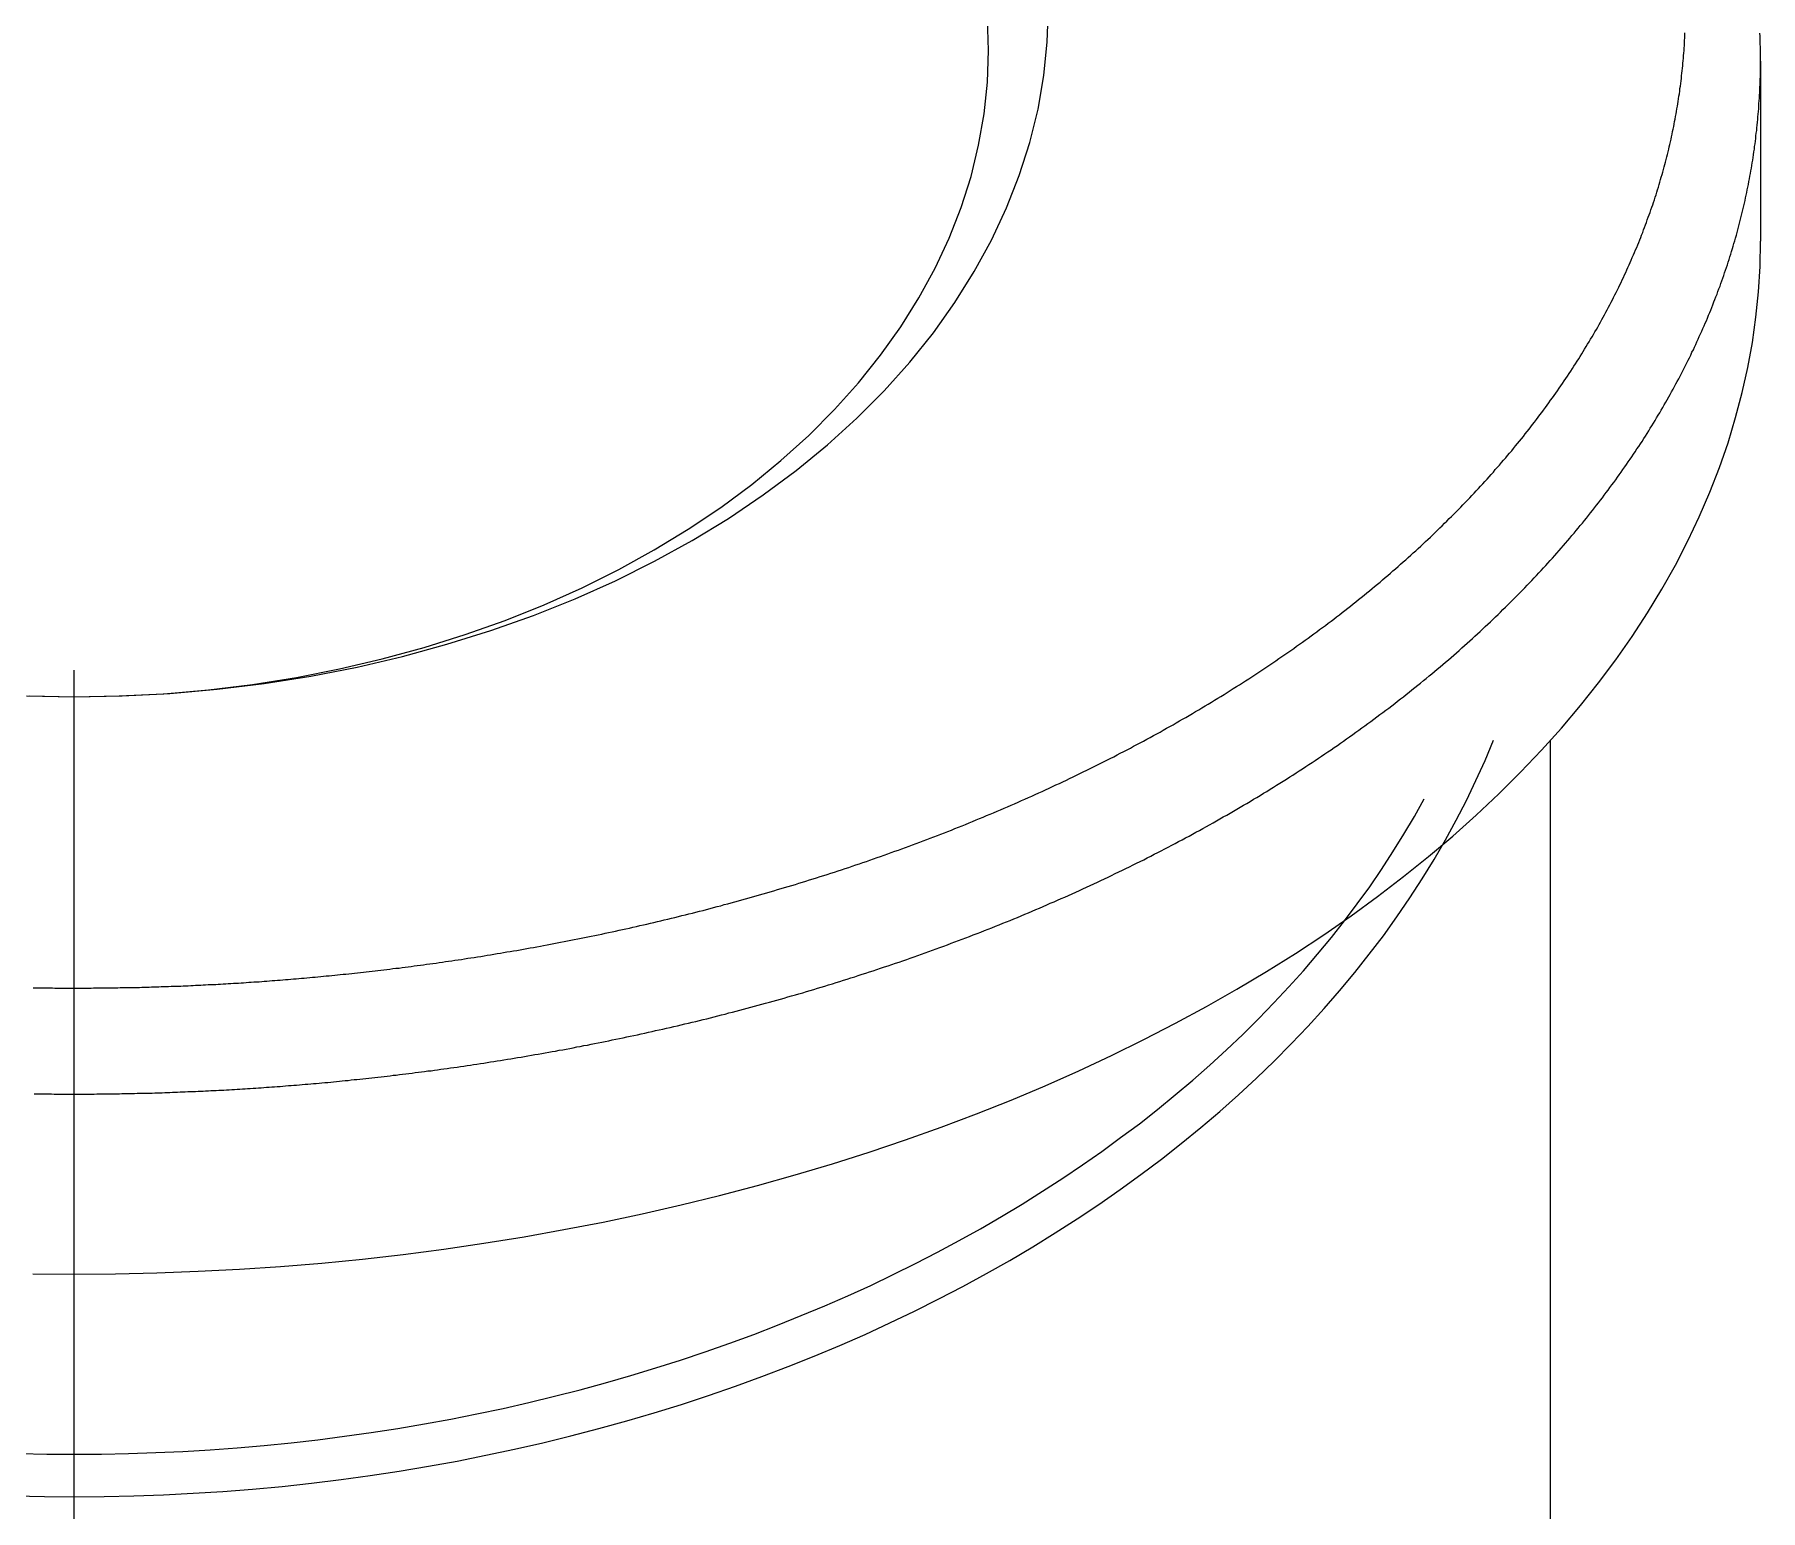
# Model space of a CAD drawing. Extents: x -9.8 to 79.6, y -19.1 to 55.4.
# Drawn here: x 66.13 to 77.65, y 36.84 to 46.69 of the extents above; entities that cross this region are included whole.
import ezdxf

# ---------------------------------------------------------------- set-up
doc = ezdxf.new("R2010")
doc.units = 0
doc.linetypes.add('CENTER', pattern=[50.8, 31.75, -6.35, 6.35, -6.35])
doc.layers.get('0').update_dxf_attribs({"linetype": 'CONTINUOUS'})
doc.layers.add('CENTER', color=1, linetype='CENTER')

msp = doc.modelspace()

# ---------------------------------------------------------------- linework, layer by layer
at = {"color": 7, "linetype": 'CONTINUOUS'}
for p, q in [((77.649, 46.515), (77.649, 45.313)), ((76.249, 31.641), (76.249, 41.982))]:
    msp.add_line(p, q, dxfattribs=at)
for points in [[(66.08, 42.278, 0), (66.399, 42.273, 0), (66.718, 42.278, 0), (67.036, 42.295, 0), (67.353, 42.322, 0), (67.667, 42.361, 0), (67.978, 42.41, 0), (68.286, 42.471, 0), (68.589, 42.541, 0), (68.886, 42.623, 0), (69.178, 42.714, 0), (69.463, 42.815, 0), (69.741, 42.927, 0), (70.01, 43.047, 0), (70.271, 43.177, 0), (70.522, 43.316, 0), (70.764, 43.463, 0), (70.995, 43.619, 0), (71.215, 43.782, 0), (71.424, 43.953, 0), (71.62, 44.131, 0), (71.803, 44.315, 0), (71.974, 44.506, 0), (72.131, 44.702, 0), (72.275, 44.904, 0), (72.404, 45.11, 0), (72.519, 45.32, 0), (72.619, 45.535, 0), (72.704, 45.752, 0), (72.774, 45.972, 0), (72.829, 46.194, 0), (72.868, 46.418, 0), (72.891, 46.643, 0), (72.899, 46.869, 0)], [(66.1, 42.278, 0), (66.399, 42.273, 0), (66.698, 42.278, 0), (66.997, 42.293, 0), (67.294, 42.319, 0), (67.589, 42.355, 0), (67.881, 42.402, 0), (68.17, 42.458, 0), (68.454, 42.525, 0), (68.733, 42.601, 0), (69.007, 42.687, 0), (69.275, 42.782, 0), (69.535, 42.886, 0), (69.788, 43, 0), (70.033, 43.121, 0), (70.269, 43.252, 0), (70.496, 43.39, 0), (70.712, 43.536, 0), (70.919, 43.689, 0), (71.114, 43.85, 0), (71.299, 44.017, 0), (71.471, 44.19, 0), (71.631, 44.368, 0), (71.779, 44.553, 0), (71.913, 44.742, 0), (72.035, 44.935, 0), (72.142, 45.133, 0), (72.236, 45.334, 0), (72.316, 45.538, 0), (72.382, 45.745, 0), (72.433, 45.953, 0), (72.47, 46.163, 0), (72.492, 46.374, 0), (72.499, 46.586, 0), (72.492, 46.798, 0)], [(66.123, 38.421, 0), (66.399, 38.419, 0), (66.675, 38.421, 0), (66.951, 38.427, 0), (67.227, 38.438, 0), (67.502, 38.452, 0), (67.776, 38.471, 0), (68.05, 38.493, 0), (68.322, 38.52, 0), (68.594, 38.551, 0), (68.864, 38.586, 0), (69.132, 38.626, 0), (69.4, 38.669, 0), (69.665, 38.716, 0), (69.928, 38.767, 0), (70.189, 38.822, 0), (70.448, 38.881, 0), (70.704, 38.944, 0), (70.958, 39.01, 0), (71.209, 39.081, 0), (71.457, 39.155, 0), (71.702, 39.233, 0), (71.944, 39.315, 0), (72.183, 39.4, 0), (72.418, 39.489, 0), (72.649, 39.581, 0), (72.877, 39.676, 0), (73.101, 39.776, 0), (73.32, 39.878, 0), (73.536, 39.984, 0), (73.747, 40.093, 0), (73.954, 40.205, 0), (74.156, 40.32, 0), (74.354, 40.438, 0), (74.547, 40.559, 0), (74.735, 40.683, 0), (74.918, 40.81, 0), (75.095, 40.94, 0), (75.268, 41.072, 0), (75.435, 41.206, 0), (75.597, 41.343, 0), (75.753, 41.483, 0), (75.904, 41.625, 0), (76.048, 41.769, 0), (76.187, 41.915, 0), (76.321, 42.063, 0), (76.448, 42.214, 0), (76.569, 42.365, 0), (76.684, 42.519, 0), (76.793, 42.675, 0), (76.895, 42.832, 0), (76.991, 42.991, 0), (77.081, 43.151, 0), (77.165, 43.312, 0), (77.241, 43.474, 0), (77.312, 43.638, 0), (77.376, 43.803, 0), (77.433, 43.968, 0), (77.483, 44.135, 0), (77.527, 44.302, 0), (77.564, 44.469, 0), (77.595, 44.637, 0), (77.618, 44.806, 0), (77.635, 44.975, 0), (77.646, 45.144, 0), (77.649, 45.313, 0)], [(66.001, 36.94, 0), (66.2, 36.935, 0), (66.399, 36.934, 0), (66.598, 36.935, 0), (66.796, 36.94, 0), (66.995, 36.947, 0), (67.193, 36.957, 0), (67.391, 36.969, 0), (67.589, 36.985, 0), (67.786, 37.003, 0), (67.983, 37.025, 0), (68.179, 37.049, 0), (68.374, 37.075, 0), (68.568, 37.105, 0), (68.762, 37.137, 0), (68.954, 37.172, 0), (69.146, 37.21, 0), (69.336, 37.251, 0), (69.525, 37.294, 0), (69.713, 37.34, 0), (69.9, 37.389, 0), (70.085, 37.44, 0), (70.269, 37.494, 0), (70.451, 37.55, 0), (70.631, 37.61, 0), (70.81, 37.671, 0), (70.987, 37.736, 0), (71.162, 37.802, 0), (71.335, 37.871, 0), (71.506, 37.943, 0), (71.675, 38.017, 0), (71.841, 38.094, 0), (72.006, 38.173, 0), (72.168, 38.254, 0), (72.328, 38.337, 0), (72.486, 38.423, 0), (72.641, 38.511, 0), (72.794, 38.601, 0), (72.944, 38.694, 0), (73.091, 38.788, 0), (73.235, 38.885, 0), (73.377, 38.983, 0), (73.516, 39.084, 0), (73.652, 39.187, 0), (73.785, 39.291, 0), (73.915, 39.397, 0), (74.042, 39.505, 0), (74.166, 39.615, 0), (74.287, 39.727, 0), (74.404, 39.841, 0), (74.518, 39.956, 0), (74.629, 40.072, 0), (74.737, 40.191, 0), (74.841, 40.31, 0), (74.942, 40.432, 0), (75.039, 40.554, 0), (75.133, 40.678, 0), (75.223, 40.804, 0), (75.309, 40.93, 0), (75.392, 41.058, 0), (75.472, 41.187, 0), (75.547, 41.317, 0), (75.619, 41.448, 0), (75.687, 41.58, 0), (75.751, 41.713, 0), (75.812, 41.847, 0), (75.868, 41.982, 0)], [(66.036, 37.222, 0), (66.217, 37.218, 0), (66.399, 37.217, 0), (66.581, 37.218, 0), (66.762, 37.222, 0), (66.943, 37.228, 0), (67.124, 37.236, 0), (67.305, 37.247, 0), (67.486, 37.26, 0), (67.666, 37.276, 0), (67.846, 37.294, 0), (68.025, 37.314, 0), (68.203, 37.337, 0), (68.381, 37.362, 0), (68.559, 37.39, 0), (68.735, 37.42, 0), (68.911, 37.452, 0), (69.086, 37.487, 0), (69.26, 37.523, 0), (69.432, 37.563, 0), (69.604, 37.604, 0), (69.775, 37.648, 0), (69.944, 37.694, 0), (70.112, 37.742, 0), (70.279, 37.793, 0), (70.445, 37.846, 0), (70.609, 37.9, 0), (70.772, 37.958, 0), (70.933, 38.017, 0), (71.092, 38.078, 0), (71.25, 38.142, 0), (71.406, 38.207, 0), (71.56, 38.275, 0), (71.713, 38.344, 0), (71.863, 38.416, 0), (72.012, 38.49, 0), (72.158, 38.565, 0), (72.303, 38.643, 0), (72.445, 38.722, 0), (72.586, 38.804, 0), (72.724, 38.887, 0), (72.86, 38.972, 0), (72.994, 39.059, 0), (73.125, 39.148, 0), (73.254, 39.238, 0), (73.38, 39.33, 0), (73.505, 39.423, 0), (73.626, 39.519, 0), (73.745, 39.616, 0), (73.862, 39.714, 0), (73.975, 39.814, 0), (74.086, 39.916, 0), (74.195, 40.019, 0), (74.3, 40.123, 0), (74.403, 40.229, 0), (74.503, 40.336, 0), (74.6, 40.444, 0), (74.694, 40.554, 0), (74.786, 40.665, 0), (74.874, 40.777, 0), (74.959, 40.891, 0), (75.042, 41.005, 0), (75.121, 41.12, 0), (75.197, 41.237, 0), (75.27, 41.355, 0), (75.34, 41.473, 0), (75.406, 41.592, 0)]]:
    msp.add_polyline3d(points, dxfattribs=at)
at = {"color": 7}
for points in [[(66.399, 40.328, 0), (66.415, 40.328, 0), (66.431, 40.328, 0), (66.447, 40.328, 0), (66.463, 40.328, 0), (66.48, 40.328, 0), (66.496, 40.328, 0), (66.512, 40.328, 0), (66.528, 40.329, 0), (66.544, 40.329, 0), (66.56, 40.329, 0), (66.576, 40.329, 0), (66.592, 40.329, 0), (66.608, 40.329, 0), (66.624, 40.33, 0), (66.641, 40.33, 0), (66.657, 40.33, 0), (66.673, 40.33, 0), (66.689, 40.33, 0), (66.705, 40.331, 0), (66.721, 40.331, 0), (66.737, 40.331, 0), (66.753, 40.332, 0), (66.769, 40.332, 0), (66.786, 40.332, 0), (66.802, 40.333, 0), (66.818, 40.333, 0), (66.834, 40.333, 0), (66.85, 40.334, 0), (66.866, 40.334, 0), (66.883, 40.335, 0), (66.899, 40.335, 0), (66.915, 40.336, 0), (66.931, 40.336, 0), (66.947, 40.337, 0), (66.964, 40.337, 0), (66.98, 40.338, 0), (66.996, 40.338, 0), (67.013, 40.339, 0), (67.029, 40.339, 0), (67.045, 40.34, 0), (67.061, 40.34, 0), (67.078, 40.341, 0), (67.094, 40.342, 0), (67.111, 40.342, 0), (67.127, 40.343, 0), (67.144, 40.344, 0), (67.16, 40.344, 0), (67.176, 40.345, 0), (67.193, 40.346, 0), (67.209, 40.347, 0), (67.226, 40.347, 0), (67.243, 40.348, 0), (67.259, 40.349, 0), (67.276, 40.35, 0), (67.293, 40.351, 0), (67.309, 40.352, 0), (67.326, 40.352, 0), (67.343, 40.353, 0), (67.359, 40.354, 0), (67.376, 40.355, 0), (67.393, 40.356, 0), (67.41, 40.357, 0), (67.427, 40.358, 0), (67.444, 40.359, 0), (67.461, 40.36, 0), (67.478, 40.361, 0), (67.495, 40.362, 0), (67.512, 40.363, 0), (67.529, 40.364, 0), (67.546, 40.365, 0), (67.563, 40.367, 0), (67.58, 40.368, 0), (67.598, 40.369, 0), (67.615, 40.37, 0), (67.632, 40.371, 0), (67.65, 40.373, 0), (67.667, 40.374, 0), (67.684, 40.375, 0), (67.702, 40.376, 0), (67.719, 40.378, 0), (67.737, 40.379, 0), (67.755, 40.38, 0), (67.772, 40.382, 0), (67.79, 40.383, 0), (67.808, 40.385, 0), (67.826, 40.386, 0), (67.844, 40.387, 0), (67.862, 40.389, 0), (67.879, 40.39, 0), (67.897, 40.392, 0), (67.916, 40.394, 0), (67.934, 40.395, 0), (67.952, 40.397, 0), (67.97, 40.398, 0), (67.988, 40.4, 0), (68.007, 40.402, 0), (68.025, 40.403, 0), (68.044, 40.405, 0), (68.062, 40.407, 0), (68.081, 40.409, 0), (68.099, 40.41, 0), (68.118, 40.412, 0), (68.137, 40.414, 0), (68.156, 40.416, 0), (68.174, 40.418, 0), (68.193, 40.42, 0), (68.212, 40.422, 0), (68.231, 40.424, 0), (68.251, 40.426, 0), (68.27, 40.428, 0), (68.289, 40.43, 0), (68.308, 40.432, 0), (68.328, 40.434, 0), (68.347, 40.437, 0), (68.367, 40.439, 0), (68.386, 40.441, 0), (68.406, 40.443, 0), (68.425, 40.446, 0), (68.445, 40.448, 0), (68.465, 40.45, 0), (68.485, 40.453, 0), (68.505, 40.455, 0), (68.525, 40.458, 0), (68.545, 40.46, 0), (68.566, 40.462, 0), (68.586, 40.465, 0), (68.606, 40.468, 0), (68.626, 40.47, 0), (68.647, 40.473, 0), (68.667, 40.476, 0), (68.688, 40.478, 0), (68.709, 40.481, 0), (68.729, 40.484, 0), (68.75, 40.487, 0), (68.771, 40.49, 0), (68.792, 40.492, 0), (68.813, 40.495, 0), (68.834, 40.498, 0), (68.855, 40.501, 0), (68.876, 40.505, 0), (68.897, 40.508, 0), (68.918, 40.511, 0), (68.939, 40.514, 0), (68.961, 40.517, 0), (68.982, 40.52, 0), (69.003, 40.523, 0), (69.025, 40.527, 0), (69.046, 40.53, 0), (69.068, 40.533, 0), (69.09, 40.537, 0), (69.111, 40.54, 0), (69.133, 40.544, 0), (69.155, 40.547, 0), (69.176, 40.551, 0), (69.198, 40.554, 0), (69.22, 40.558, 0), (69.242, 40.562, 0), (69.264, 40.565, 0), (69.286, 40.569, 0), (69.308, 40.573, 0), (69.33, 40.577, 0), (69.352, 40.58, 0), (69.375, 40.584, 0), (69.397, 40.588, 0), (69.419, 40.592, 0), (69.442, 40.596, 0), (69.464, 40.6, 0), (69.486, 40.604, 0), (69.509, 40.608, 0), (69.531, 40.612, 0), (69.554, 40.617, 0), (69.576, 40.621, 0), (69.599, 40.625, 0), (69.621, 40.63, 0), (69.644, 40.634, 0), (69.667, 40.638, 0), (69.689, 40.643, 0), (69.712, 40.647, 0), (69.735, 40.652, 0), (69.758, 40.656, 0), (69.781, 40.661, 0), (69.803, 40.665, 0), (69.826, 40.67, 0), (69.849, 40.675, 0), (69.872, 40.679, 0), (69.895, 40.684, 0), (69.918, 40.689, 0), (69.941, 40.694, 0), (69.964, 40.699, 0), (69.987, 40.704, 0), (70.01, 40.709, 0), (70.034, 40.714, 0), (70.057, 40.719, 0), (70.08, 40.724, 0), (70.103, 40.729, 0), (70.126, 40.734, 0), (70.15, 40.74, 0), (70.173, 40.745, 0), (70.196, 40.75, 0), (70.219, 40.755, 0), (70.243, 40.761, 0), (70.266, 40.766, 0), (70.29, 40.772, 0), (70.313, 40.777, 0), (70.336, 40.783, 0), (70.36, 40.789, 0), (70.383, 40.794, 0), (70.406, 40.8, 0), (70.43, 40.806, 0), (70.453, 40.812, 0), (70.477, 40.817, 0), (70.5, 40.823, 0), (70.524, 40.829, 0), (70.547, 40.835, 0), (70.571, 40.841, 0), (70.594, 40.847, 0), (70.618, 40.853, 0), (70.642, 40.859, 0), (70.665, 40.866, 0), (70.689, 40.872, 0), (70.712, 40.878, 0), (70.736, 40.885, 0), (70.76, 40.891, 0), (70.783, 40.897, 0), (70.807, 40.904, 0), (70.83, 40.91, 0), (70.854, 40.917, 0), (70.878, 40.923, 0), (70.901, 40.93, 0), (70.925, 40.937, 0), (70.949, 40.943, 0), (70.972, 40.95, 0), (70.996, 40.957, 0), (71.02, 40.964, 0), (71.043, 40.971, 0), (71.067, 40.978, 0), (71.091, 40.985, 0), (71.115, 40.992, 0), (71.138, 40.999, 0), (71.162, 41.006, 0), (71.186, 41.013, 0), (71.21, 41.02, 0), (71.233, 41.028, 0), (71.257, 41.035, 0), (71.281, 41.042, 0), (71.305, 41.05, 0), (71.328, 41.057, 0), (71.352, 41.064, 0), (71.376, 41.072, 0), (71.4, 41.08, 0), (71.423, 41.087, 0), (71.447, 41.095, 0), (71.471, 41.102, 0), (71.495, 41.11, 0), (71.518, 41.118, 0), (71.542, 41.126, 0), (71.566, 41.134, 0), (71.589, 41.142, 0), (71.613, 41.15, 0), (71.637, 41.158, 0), (71.661, 41.166, 0), (71.684, 41.174, 0), (71.708, 41.182, 0), (71.732, 41.19, 0), (71.755, 41.199, 0), (71.779, 41.207, 0), (71.803, 41.215, 0), (71.827, 41.224, 0), (71.85, 41.232, 0), (71.874, 41.241, 0), (71.898, 41.249, 0), (71.921, 41.258, 0), (71.945, 41.267, 0), (71.969, 41.275, 0), (71.992, 41.284, 0), (72.016, 41.293, 0), (72.04, 41.302, 0), (72.063, 41.31, 0), (72.087, 41.319, 0), (72.11, 41.328, 0), (72.134, 41.337, 0), (72.158, 41.347, 0), (72.181, 41.356, 0), (72.205, 41.365, 0), (72.228, 41.374, 0), (72.252, 41.383, 0), (72.275, 41.393, 0), (72.299, 41.402, 0), (72.322, 41.411, 0), (72.346, 41.421, 0), (72.369, 41.431, 0), (72.393, 41.44, 0), (72.416, 41.45, 0), (72.439, 41.459, 0), (72.463, 41.469, 0), (72.486, 41.479, 0), (72.51, 41.489, 0), (72.533, 41.498, 0), (72.556, 41.508, 0), (72.579, 41.518, 0), (72.603, 41.528, 0), (72.626, 41.538, 0), (72.649, 41.548, 0), (72.672, 41.558, 0), (72.696, 41.569, 0), (72.719, 41.579, 0), (72.742, 41.589, 0), (72.765, 41.599, 0), (72.788, 41.61, 0), (72.811, 41.62, 0), (72.834, 41.631, 0), (72.857, 41.641, 0), (72.88, 41.652, 0), (72.903, 41.662, 0), (72.926, 41.673, 0), (72.949, 41.684, 0), (72.972, 41.694, 0), (72.995, 41.705, 0), (73.018, 41.716, 0), (73.04, 41.727, 0), (73.063, 41.738, 0), (73.086, 41.749, 0), (73.109, 41.76, 0), (73.131, 41.771, 0), (73.154, 41.782, 0), (73.177, 41.793, 0), (73.199, 41.804, 0), (73.222, 41.815, 0), (73.244, 41.827, 0), (73.266, 41.838, 0), (73.289, 41.849, 0), (73.311, 41.861, 0), (73.334, 41.872, 0), (73.356, 41.884, 0), (73.378, 41.895, 0), (73.401, 41.907, 0), (73.423, 41.919, 0), (73.445, 41.93, 0), (73.467, 41.942, 0), (73.489, 41.954, 0), (73.511, 41.965, 0), (73.533, 41.977, 0), (73.555, 41.989, 0), (73.577, 42.001, 0), (73.599, 42.013, 0), (73.621, 42.025, 0), (73.643, 42.037, 0), (73.665, 42.049, 0), (73.686, 42.062, 0), (73.708, 42.074, 0), (73.73, 42.086, 0), (73.751, 42.098, 0), (73.773, 42.111, 0), (73.794, 42.123, 0), (73.816, 42.135, 0), (73.837, 42.148, 0), (73.859, 42.16, 0), (73.88, 42.173, 0), (73.901, 42.185, 0), (73.922, 42.198, 0), (73.944, 42.211, 0), (73.965, 42.224, 0), (73.986, 42.236, 0), (74.007, 42.249, 0), (74.028, 42.262, 0), (74.049, 42.275, 0), (74.07, 42.288, 0), (74.09, 42.301, 0), (74.111, 42.314, 0), (74.132, 42.327, 0), (74.153, 42.34, 0), (74.173, 42.353, 0), (74.194, 42.366, 0), (74.214, 42.379, 0), (74.235, 42.392, 0), (74.255, 42.406, 0), (74.275, 42.419, 0), (74.296, 42.432, 0), (74.316, 42.446, 0), (74.336, 42.459, 0), (74.356, 42.472, 0), (74.376, 42.486, 0), (74.396, 42.499, 0), (74.416, 42.513, 0), (74.436, 42.527, 0), (74.456, 42.54, 0), (74.476, 42.554, 0), (74.496, 42.568, 0), (74.515, 42.581, 0), (74.535, 42.595, 0), (74.554, 42.609, 0), (74.574, 42.623, 0), (74.593, 42.637, 0), (74.612, 42.651, 0), (74.632, 42.664, 0), (74.651, 42.678, 0), (74.67, 42.692, 0), (74.689, 42.706, 0), (74.708, 42.721, 0), (74.727, 42.735, 0), (74.746, 42.749, 0), (74.765, 42.763, 0), (74.784, 42.777, 0), (74.803, 42.791, 0), (74.821, 42.806, 0), (74.84, 42.82, 0), (74.858, 42.834, 0), (74.877, 42.849, 0), (74.895, 42.863, 0), (74.913, 42.877, 0), (74.932, 42.892, 0), (74.95, 42.906, 0), (74.968, 42.921, 0), (74.986, 42.935, 0), (75.004, 42.95, 0), (75.022, 42.965, 0), (75.04, 42.979, 0), (75.058, 42.994, 0), (75.075, 43.009, 0), (75.093, 43.023, 0), (75.111, 43.038, 0), (75.128, 43.053, 0), (75.145, 43.068, 0), (75.163, 43.082, 0), (75.18, 43.097, 0), (75.197, 43.112, 0), (75.214, 43.127, 0), (75.231, 43.142, 0), (75.248, 43.157, 0), (75.265, 43.172, 0), (75.282, 43.187, 0), (75.299, 43.202, 0), (75.316, 43.217, 0), (75.332, 43.232, 0), (75.349, 43.247, 0), (75.365, 43.262, 0), (75.382, 43.277, 0), (75.398, 43.292, 0), (75.414, 43.308, 0), (75.43, 43.323, 0), (75.447, 43.338, 0), (75.463, 43.353, 0), (75.478, 43.369, 0), (75.494, 43.384, 0), (75.51, 43.399, 0), (75.526, 43.414, 0), (75.542, 43.43, 0), (75.557, 43.445, 0), (75.573, 43.461, 0), (75.588, 43.476, 0), (75.603, 43.492, 0), (75.619, 43.507, 0), (75.634, 43.522, 0), (75.649, 43.538, 0), (75.664, 43.553, 0), (75.679, 43.569, 0), (75.694, 43.584, 0), (75.709, 43.6, 0), (75.724, 43.616, 0), (75.738, 43.631, 0), (75.753, 43.647, 0), (75.767, 43.662, 0), (75.782, 43.678, 0), (75.796, 43.694, 0), (75.81, 43.709, 0), (75.825, 43.725, 0), (75.839, 43.741, 0), (75.853, 43.756, 0), (75.867, 43.772, 0), (75.88, 43.788, 0), (75.894, 43.804, 0), (75.908, 43.819, 0), (75.922, 43.835, 0), (75.935, 43.851, 0), (75.949, 43.867, 0), (75.962, 43.883, 0), (75.975, 43.898, 0), (75.989, 43.914, 0), (76.002, 43.93, 0), (76.015, 43.946, 0), (76.028, 43.962, 0), (76.041, 43.978, 0), (76.054, 43.994, 0), (76.067, 44.01, 0), (76.079, 44.026, 0), (76.092, 44.042, 0), (76.105, 44.058, 0), (76.117, 44.074, 0), (76.129, 44.09, 0), (76.142, 44.106, 0), (76.154, 44.122, 0), (76.166, 44.138, 0), (76.178, 44.154, 0), (76.19, 44.17, 0), (76.202, 44.186, 0), (76.214, 44.202, 0), (76.226, 44.218, 0), (76.238, 44.235, 0), (76.249, 44.251, 0), (76.261, 44.267, 0), (76.272, 44.283, 0), (76.284, 44.299, 0), (76.295, 44.315, 0), (76.306, 44.332, 0), (76.317, 44.348, 0), (76.329, 44.364, 0), (76.34, 44.38, 0), (76.351, 44.397, 0), (76.362, 44.413, 0), (76.372, 44.429, 0), (76.383, 44.445, 0), (76.394, 44.462, 0), (76.404, 44.478, 0), (76.415, 44.494, 0), (76.425, 44.511, 0), (76.436, 44.527, 0), (76.446, 44.543, 0), (76.456, 44.56, 0), (76.466, 44.576, 0), (76.476, 44.592, 0), (76.486, 44.609, 0), (76.496, 44.625, 0), (76.506, 44.642, 0), (76.516, 44.658, 0), (76.525, 44.674, 0), (76.535, 44.691, 0), (76.544, 44.707, 0), (76.554, 44.724, 0), (76.563, 44.74, 0), (76.572, 44.757, 0), (76.582, 44.773, 0), (76.591, 44.789, 0), (76.6, 44.806, 0), (76.609, 44.822, 0), (76.618, 44.839, 0), (76.626, 44.855, 0), (76.635, 44.872, 0), (76.644, 44.889, 0), (76.653, 44.905, 0), (76.661, 44.922, 0), (76.669, 44.938, 0), (76.678, 44.955, 0), (76.686, 44.971, 0), (76.694, 44.988, 0), (76.703, 45.005, 0), (76.711, 45.021, 0), (76.719, 45.038, 0), (76.727, 45.054, 0), (76.734, 45.071, 0), (76.742, 45.088, 0), (76.75, 45.104, 0), (76.757, 45.121, 0), (76.765, 45.138, 0), (76.773, 45.154, 0), (76.78, 45.171, 0), (76.787, 45.187, 0), (76.794, 45.204, 0), (76.802, 45.221, 0), (76.809, 45.237, 0), (76.816, 45.254, 0), (76.823, 45.271, 0), (76.83, 45.288, 0), (76.837, 45.304, 0), (76.843, 45.321, 0), (76.85, 45.338, 0), (76.856, 45.354, 0), (76.863, 45.371, 0), (76.869, 45.388, 0), (76.876, 45.405, 0), (76.882, 45.421, 0), (76.888, 45.438, 0), (76.894, 45.455, 0), (76.9, 45.472, 0), (76.906, 45.488, 0), (76.912, 45.505, 0), (76.918, 45.522, 0), (76.924, 45.539, 0), (76.93, 45.555, 0), (76.935, 45.572, 0), (76.941, 45.589, 0), (76.946, 45.606, 0), (76.952, 45.623, 0), (76.957, 45.639, 0), (76.962, 45.656, 0), (76.968, 45.673, 0), (76.973, 45.69, 0), (76.978, 45.707, 0), (76.983, 45.724, 0), (76.987, 45.74, 0), (76.992, 45.757, 0), (76.997, 45.774, 0), (77.002, 45.791, 0), (77.006, 45.808, 0), (77.011, 45.825, 0), (77.015, 45.841, 0), (77.02, 45.858, 0), (77.024, 45.875, 0), (77.028, 45.892, 0), (77.032, 45.909, 0), (77.037, 45.926, 0), (77.04, 45.943, 0), (77.044, 45.959, 0), (77.048, 45.976, 0), (77.052, 45.993, 0), (77.056, 46.01, 0), (77.059, 46.027, 0), (77.063, 46.044, 0), (77.067, 46.061, 0), (77.07, 46.078, 0), (77.073, 46.094, 0), (77.076, 46.111, 0), (77.08, 46.128, 0), (77.083, 46.145, 0), (77.086, 46.162, 0), (77.089, 46.179, 0), (77.092, 46.196, 0), (77.095, 46.213, 0), (77.097, 46.23, 0), (77.1, 46.246, 0), (77.103, 46.263, 0), (77.105, 46.28, 0), (77.108, 46.297, 0), (77.11, 46.314, 0), (77.112, 46.331, 0), (77.115, 46.348, 0), (77.117, 46.365, 0), (77.119, 46.382, 0), (77.121, 46.399, 0), (77.123, 46.416, 0), (77.125, 46.433, 0), (77.127, 46.45, 0), (77.129, 46.467, 0), (77.13, 46.483, 0), (77.132, 46.5, 0), (77.133, 46.517, 0), (77.135, 46.534, 0), (77.136, 46.551, 0), (77.138, 46.568, 0), (77.139, 46.585, 0), (77.14, 46.602, 0), (77.141, 46.619, 0), (77.142, 46.636, 0), (77.143, 46.653, 0), (77.144, 46.67, 0), (77.145, 46.687, 0), (77.145, 46.704, 0)], [(66.399, 39.621, 0), (66.416, 39.621, 0), (66.433, 39.621, 0), (66.449, 39.621, 0), (66.466, 39.621, 0), (66.483, 39.621, 0), (66.5, 39.621, 0), (66.516, 39.621, 0), (66.533, 39.621, 0), (66.55, 39.622, 0), (66.567, 39.622, 0), (66.583, 39.622, 0), (66.6, 39.622, 0), (66.617, 39.622, 0), (66.634, 39.623, 0), (66.65, 39.623, 0), (66.667, 39.623, 0), (66.684, 39.623, 0), (66.701, 39.623, 0), (66.717, 39.624, 0), (66.734, 39.624, 0), (66.751, 39.624, 0), (66.768, 39.625, 0), (66.784, 39.625, 0), (66.801, 39.625, 0), (66.818, 39.626, 0), (66.835, 39.626, 0), (66.852, 39.627, 0), (66.868, 39.627, 0), (66.885, 39.627, 0), (66.902, 39.628, 0), (66.919, 39.628, 0), (66.936, 39.629, 0), (66.953, 39.629, 0), (66.969, 39.63, 0), (66.986, 39.63, 0), (67.003, 39.631, 0), (67.02, 39.631, 0), (67.037, 39.632, 0), (67.054, 39.633, 0), (67.071, 39.633, 0), (67.088, 39.634, 0), (67.105, 39.635, 0), (67.122, 39.635, 0), (67.139, 39.636, 0), (67.156, 39.637, 0), (67.173, 39.637, 0), (67.19, 39.638, 0), (67.208, 39.639, 0), (67.225, 39.64, 0), (67.242, 39.64, 0), (67.259, 39.641, 0), (67.276, 39.642, 0), (67.294, 39.643, 0), (67.311, 39.644, 0), (67.328, 39.645, 0), (67.346, 39.645, 0), (67.363, 39.646, 0), (67.38, 39.647, 0), (67.398, 39.648, 0), (67.415, 39.649, 0), (67.433, 39.65, 0), (67.45, 39.651, 0), (67.468, 39.652, 0), (67.486, 39.653, 0), (67.503, 39.654, 0), (67.521, 39.655, 0), (67.539, 39.656, 0), (67.556, 39.657, 0), (67.574, 39.659, 0), (67.592, 39.66, 0), (67.61, 39.661, 0), (67.628, 39.662, 0), (67.646, 39.663, 0), (67.664, 39.665, 0), (67.682, 39.666, 0), (67.7, 39.667, 0), (67.718, 39.669, 0), (67.736, 39.67, 0), (67.754, 39.671, 0), (67.772, 39.672, 0), (67.791, 39.674, 0), (67.809, 39.675, 0), (67.828, 39.677, 0), (67.846, 39.678, 0), (67.865, 39.68, 0), (67.883, 39.681, 0), (67.902, 39.683, 0), (67.92, 39.684, 0), (67.939, 39.686, 0), (67.958, 39.687, 0), (67.977, 39.689, 0), (67.995, 39.691, 0), (68.014, 39.692, 0), (68.033, 39.694, 0), (68.052, 39.696, 0), (68.071, 39.697, 0), (68.091, 39.699, 0), (68.11, 39.701, 0), (68.129, 39.703, 0), (68.148, 39.705, 0), (68.168, 39.707, 0), (68.187, 39.709, 0), (68.207, 39.711, 0), (68.226, 39.712, 0), (68.246, 39.715, 0), (68.266, 39.717, 0), (68.285, 39.719, 0), (68.305, 39.721, 0), (68.325, 39.723, 0), (68.345, 39.725, 0), (68.365, 39.727, 0), (68.385, 39.729, 0), (68.405, 39.731, 0), (68.425, 39.734, 0), (68.446, 39.736, 0), (68.466, 39.738, 0), (68.487, 39.741, 0), (68.507, 39.743, 0), (68.528, 39.746, 0), (68.548, 39.748, 0), (68.569, 39.751, 0), (68.59, 39.753, 0), (68.611, 39.756, 0), (68.632, 39.758, 0), (68.653, 39.761, 0), (68.674, 39.764, 0), (68.695, 39.766, 0), (68.716, 39.769, 0), (68.737, 39.772, 0), (68.759, 39.775, 0), (68.78, 39.777, 0), (68.802, 39.78, 0), (68.823, 39.783, 0), (68.845, 39.786, 0), (68.866, 39.789, 0), (68.888, 39.792, 0), (68.91, 39.795, 0), (68.932, 39.798, 0), (68.954, 39.801, 0), (68.976, 39.804, 0), (68.998, 39.808, 0), (69.02, 39.811, 0), (69.042, 39.814, 0), (69.064, 39.818, 0), (69.086, 39.821, 0), (69.109, 39.824, 0), (69.131, 39.828, 0), (69.153, 39.831, 0), (69.176, 39.835, 0), (69.198, 39.838, 0), (69.221, 39.842, 0), (69.243, 39.845, 0), (69.266, 39.849, 0), (69.289, 39.853, 0), (69.311, 39.856, 0), (69.334, 39.86, 0), (69.357, 39.864, 0), (69.38, 39.868, 0), (69.403, 39.872, 0), (69.426, 39.876, 0), (69.449, 39.88, 0), (69.472, 39.884, 0), (69.495, 39.888, 0), (69.518, 39.892, 0), (69.541, 39.896, 0), (69.565, 39.9, 0), (69.588, 39.904, 0), (69.611, 39.908, 0), (69.635, 39.913, 0), (69.658, 39.917, 0), (69.681, 39.921, 0), (69.705, 39.926, 0), (69.728, 39.93, 0), (69.752, 39.935, 0), (69.775, 39.939, 0), (69.799, 39.944, 0), (69.823, 39.948, 0), (69.847, 39.953, 0), (69.87, 39.958, 0), (69.894, 39.962, 0), (69.918, 39.967, 0), (69.942, 39.972, 0), (69.966, 39.977, 0), (69.989, 39.982, 0), (70.013, 39.987, 0), (70.037, 39.992, 0), (70.061, 39.997, 0), (70.085, 40.002, 0), (70.109, 40.007, 0), (70.133, 40.012, 0), (70.157, 40.017, 0), (70.181, 40.023, 0), (70.206, 40.028, 0), (70.23, 40.033, 0), (70.254, 40.038, 0), (70.278, 40.044, 0), (70.302, 40.049, 0), (70.326, 40.055, 0), (70.351, 40.06, 0), (70.375, 40.066, 0), (70.399, 40.072, 0), (70.424, 40.077, 0), (70.448, 40.083, 0), (70.472, 40.089, 0), (70.497, 40.095, 0), (70.521, 40.1, 0), (70.546, 40.106, 0), (70.57, 40.112, 0), (70.594, 40.118, 0), (70.619, 40.124, 0), (70.643, 40.13, 0), (70.668, 40.137, 0), (70.692, 40.143, 0), (70.717, 40.149, 0), (70.741, 40.155, 0), (70.766, 40.162, 0), (70.79, 40.168, 0), (70.815, 40.174, 0), (70.84, 40.181, 0), (70.864, 40.187, 0), (70.889, 40.194, 0), (70.913, 40.2, 0), (70.938, 40.207, 0), (70.963, 40.214, 0), (70.987, 40.221, 0), (71.012, 40.227, 0), (71.037, 40.234, 0), (71.061, 40.241, 0), (71.086, 40.248, 0), (71.111, 40.255, 0), (71.135, 40.262, 0), (71.16, 40.269, 0), (71.185, 40.276, 0), (71.21, 40.283, 0), (71.234, 40.29, 0), (71.259, 40.297, 0), (71.284, 40.305, 0), (71.308, 40.312, 0), (71.333, 40.319, 0), (71.358, 40.327, 0), (71.383, 40.334, 0), (71.407, 40.342, 0), (71.432, 40.349, 0), (71.457, 40.357, 0), (71.482, 40.365, 0), (71.507, 40.373, 0), (71.531, 40.38, 0), (71.556, 40.388, 0), (71.581, 40.396, 0), (71.606, 40.404, 0), (71.63, 40.412, 0), (71.655, 40.42, 0), (71.68, 40.428, 0), (71.705, 40.436, 0), (71.73, 40.444, 0), (71.754, 40.452, 0), (71.779, 40.461, 0), (71.804, 40.469, 0), (71.829, 40.477, 0), (71.853, 40.486, 0), (71.878, 40.494, 0), (71.903, 40.502, 0), (71.928, 40.511, 0), (71.953, 40.52, 0), (71.977, 40.528, 0), (72.002, 40.537, 0), (72.027, 40.546, 0), (72.052, 40.554, 0), (72.076, 40.563, 0), (72.101, 40.572, 0), (72.126, 40.581, 0), (72.15, 40.59, 0), (72.175, 40.599, 0), (72.2, 40.608, 0), (72.225, 40.617, 0), (72.249, 40.627, 0), (72.274, 40.636, 0), (72.299, 40.645, 0), (72.323, 40.654, 0), (72.348, 40.664, 0), (72.373, 40.673, 0), (72.397, 40.683, 0), (72.422, 40.692, 0), (72.447, 40.702, 0), (72.471, 40.712, 0), (72.496, 40.721, 0), (72.52, 40.731, 0), (72.545, 40.741, 0), (72.569, 40.751, 0), (72.594, 40.761, 0), (72.618, 40.77, 0), (72.643, 40.78, 0), (72.667, 40.79, 0), (72.692, 40.8, 0), (72.716, 40.811, 0), (72.741, 40.821, 0), (72.765, 40.831, 0), (72.79, 40.841, 0), (72.814, 40.852, 0), (72.838, 40.862, 0), (72.863, 40.873, 0), (72.887, 40.883, 0), (72.911, 40.894, 0), (72.936, 40.904, 0), (72.96, 40.915, 0), (72.984, 40.926, 0), (73.008, 40.936, 0), (73.032, 40.947, 0), (73.056, 40.958, 0), (73.081, 40.969, 0), (73.105, 40.98, 0), (73.129, 40.991, 0), (73.153, 41.002, 0), (73.177, 41.013, 0), (73.201, 41.024, 0), (73.225, 41.035, 0), (73.249, 41.046, 0), (73.273, 41.058, 0), (73.297, 41.069, 0), (73.32, 41.08, 0), (73.344, 41.092, 0), (73.368, 41.103, 0), (73.392, 41.115, 0), (73.416, 41.126, 0), (73.439, 41.138, 0), (73.463, 41.15, 0), (73.487, 41.161, 0), (73.51, 41.173, 0), (73.534, 41.185, 0), (73.557, 41.197, 0), (73.581, 41.209, 0), (73.604, 41.221, 0), (73.628, 41.233, 0), (73.651, 41.245, 0), (73.674, 41.257, 0), (73.698, 41.269, 0), (73.721, 41.281, 0), (73.744, 41.293, 0), (73.767, 41.306, 0), (73.791, 41.318, 0), (73.814, 41.33, 0), (73.837, 41.343, 0), (73.86, 41.355, 0), (73.883, 41.368, 0), (73.906, 41.38, 0), (73.929, 41.393, 0), (73.952, 41.406, 0), (73.974, 41.418, 0), (73.997, 41.431, 0), (74.02, 41.444, 0), (74.043, 41.457, 0), (74.065, 41.47, 0), (74.088, 41.483, 0), (74.11, 41.495, 0), (74.133, 41.508, 0), (74.155, 41.522, 0), (74.178, 41.535, 0), (74.2, 41.548, 0), (74.222, 41.561, 0), (74.245, 41.574, 0), (74.267, 41.588, 0), (74.289, 41.601, 0), (74.311, 41.614, 0), (74.333, 41.628, 0), (74.355, 41.641, 0), (74.377, 41.655, 0), (74.399, 41.668, 0), (74.421, 41.682, 0), (74.443, 41.696, 0), (74.465, 41.709, 0), (74.486, 41.723, 0), (74.508, 41.737, 0), (74.529, 41.75, 0), (74.551, 41.764, 0), (74.572, 41.778, 0), (74.594, 41.792, 0), (74.615, 41.806, 0), (74.636, 41.82, 0), (74.658, 41.834, 0), (74.679, 41.848, 0), (74.7, 41.862, 0), (74.721, 41.876, 0), (74.742, 41.891, 0), (74.763, 41.905, 0), (74.784, 41.919, 0), (74.805, 41.933, 0), (74.826, 41.948, 0), (74.846, 41.962, 0), (74.867, 41.977, 0), (74.888, 41.991, 0), (74.908, 42.006, 0), (74.929, 42.02, 0), (74.949, 42.035, 0), (74.969, 42.049, 0), (74.99, 42.064, 0), (75.01, 42.079, 0), (75.03, 42.093, 0), (75.05, 42.108, 0), (75.07, 42.123, 0), (75.09, 42.138, 0), (75.11, 42.153, 0), (75.13, 42.167, 0), (75.15, 42.182, 0), (75.169, 42.197, 0), (75.189, 42.212, 0), (75.209, 42.227, 0), (75.228, 42.243, 0), (75.247, 42.258, 0), (75.267, 42.273, 0), (75.286, 42.288, 0), (75.305, 42.303, 0), (75.324, 42.319, 0), (75.343, 42.334, 0), (75.362, 42.349, 0), (75.381, 42.364, 0), (75.4, 42.38, 0), (75.419, 42.395, 0), (75.438, 42.411, 0), (75.456, 42.426, 0), (75.475, 42.441, 0), (75.493, 42.457, 0), (75.512, 42.473, 0), (75.53, 42.488, 0), (75.548, 42.504, 0), (75.567, 42.519, 0), (75.585, 42.535, 0), (75.603, 42.551, 0), (75.621, 42.566, 0), (75.638, 42.582, 0), (75.656, 42.598, 0), (75.674, 42.614, 0), (75.692, 42.63, 0), (75.709, 42.645, 0), (75.727, 42.661, 0), (75.744, 42.677, 0), (75.762, 42.693, 0), (75.779, 42.709, 0), (75.796, 42.725, 0), (75.813, 42.741, 0), (75.83, 42.757, 0), (75.847, 42.773, 0), (75.864, 42.789, 0), (75.881, 42.805, 0), (75.898, 42.822, 0), (75.915, 42.838, 0), (75.931, 42.854, 0), (75.948, 42.87, 0), (75.964, 42.886, 0), (75.98, 42.902, 0), (75.997, 42.919, 0), (76.013, 42.935, 0), (76.029, 42.951, 0), (76.045, 42.968, 0), (76.061, 42.984, 0), (76.077, 43, 0), (76.093, 43.017, 0), (76.108, 43.033, 0), (76.124, 43.049, 0), (76.14, 43.066, 0), (76.155, 43.082, 0), (76.17, 43.099, 0), (76.186, 43.115, 0), (76.201, 43.132, 0), (76.216, 43.148, 0), (76.231, 43.165, 0), (76.246, 43.181, 0), (76.261, 43.198, 0), (76.276, 43.215, 0), (76.291, 43.231, 0), (76.305, 43.248, 0), (76.32, 43.264, 0), (76.334, 43.281, 0), (76.349, 43.298, 0), (76.363, 43.315, 0), (76.377, 43.331, 0), (76.391, 43.348, 0), (76.406, 43.365, 0), (76.419, 43.382, 0), (76.433, 43.398, 0), (76.447, 43.415, 0), (76.461, 43.432, 0), (76.475, 43.449, 0), (76.488, 43.465, 0), (76.502, 43.482, 0), (76.515, 43.499, 0), (76.529, 43.516, 0), (76.542, 43.533, 0), (76.555, 43.55, 0), (76.568, 43.567, 0), (76.581, 43.584, 0), (76.594, 43.601, 0), (76.607, 43.618, 0), (76.62, 43.635, 0), (76.633, 43.652, 0), (76.645, 43.669, 0), (76.658, 43.686, 0), (76.67, 43.703, 0), (76.683, 43.72, 0), (76.695, 43.737, 0), (76.707, 43.754, 0), (76.719, 43.771, 0), (76.731, 43.788, 0), (76.743, 43.806, 0), (76.755, 43.823, 0), (76.767, 43.84, 0), (76.779, 43.857, 0), (76.791, 43.874, 0), (76.802, 43.891, 0), (76.814, 43.908, 0), (76.825, 43.926, 0), (76.837, 43.943, 0), (76.848, 43.96, 0), (76.859, 43.977, 0), (76.87, 43.995, 0), (76.881, 44.012, 0), (76.892, 44.029, 0), (76.903, 44.047, 0), (76.914, 44.064, 0), (76.924, 44.081, 0), (76.935, 44.099, 0), (76.946, 44.116, 0), (76.956, 44.133, 0), (76.967, 44.151, 0), (76.977, 44.168, 0), (76.987, 44.185, 0), (76.997, 44.203, 0), (77.007, 44.22, 0), (77.017, 44.238, 0), (77.027, 44.255, 0), (77.037, 44.273, 0), (77.047, 44.29, 0), (77.056, 44.307, 0), (77.066, 44.325, 0), (77.076, 44.343, 0), (77.085, 44.36, 0), (77.094, 44.377, 0), (77.104, 44.395, 0), (77.113, 44.413, 0), (77.122, 44.43, 0), (77.131, 44.448, 0), (77.14, 44.465, 0), (77.149, 44.483, 0), (77.158, 44.5, 0), (77.166, 44.518, 0), (77.175, 44.535, 0), (77.184, 44.553, 0), (77.192, 44.571, 0), (77.201, 44.588, 0), (77.209, 44.606, 0), (77.217, 44.623, 0), (77.225, 44.641, 0), (77.233, 44.659, 0), (77.241, 44.676, 0), (77.249, 44.694, 0), (77.257, 44.712, 0), (77.265, 44.729, 0), (77.273, 44.747, 0), (77.28, 44.765, 0), (77.288, 44.782, 0), (77.295, 44.8, 0), (77.303, 44.818, 0), (77.31, 44.836, 0), (77.317, 44.853, 0), (77.324, 44.871, 0), (77.331, 44.889, 0), (77.338, 44.907, 0), (77.345, 44.924, 0), (77.352, 44.942, 0), (77.359, 44.96, 0), (77.365, 44.977, 0), (77.372, 44.995, 0), (77.379, 45.013, 0), (77.385, 45.031, 0), (77.391, 45.049, 0), (77.398, 45.066, 0), (77.404, 45.084, 0), (77.41, 45.102, 0), (77.416, 45.12, 0), (77.422, 45.138, 0), (77.428, 45.156, 0), (77.434, 45.173, 0), (77.439, 45.191, 0), (77.445, 45.209, 0), (77.451, 45.227, 0), (77.456, 45.245, 0), (77.462, 45.263, 0), (77.467, 45.28, 0), (77.472, 45.298, 0), (77.478, 45.316, 0), (77.483, 45.334, 0), (77.488, 45.352, 0), (77.493, 45.37, 0), (77.497, 45.388, 0), (77.502, 45.406, 0), (77.507, 45.423, 0), (77.512, 45.441, 0), (77.516, 45.459, 0), (77.521, 45.477, 0), (77.525, 45.495, 0), (77.529, 45.513, 0), (77.534, 45.531, 0), (77.538, 45.549, 0), (77.542, 45.567, 0), (77.546, 45.585, 0), (77.55, 45.603, 0), (77.554, 45.62, 0), (77.558, 45.638, 0), (77.561, 45.656, 0), (77.565, 45.674, 0), (77.569, 45.692, 0), (77.572, 45.71, 0), (77.575, 45.728, 0), (77.579, 45.746, 0), (77.582, 45.764, 0), (77.585, 45.782, 0), (77.588, 45.8, 0), (77.591, 45.818, 0), (77.594, 45.836, 0), (77.597, 45.854, 0), (77.6, 45.872, 0), (77.603, 45.89, 0), (77.605, 45.908, 0), (77.608, 45.926, 0), (77.61, 45.944, 0), (77.613, 45.962, 0), (77.615, 45.98, 0), (77.617, 45.998, 0), (77.619, 46.016, 0), (77.621, 46.034, 0), (77.624, 46.052, 0), (77.625, 46.07, 0), (77.627, 46.088, 0), (77.629, 46.106, 0), (77.631, 46.124, 0), (77.632, 46.142, 0), (77.634, 46.16, 0), (77.635, 46.178, 0), (77.637, 46.196, 0), (77.638, 46.214, 0), (77.639, 46.232, 0), (77.641, 46.25, 0), (77.642, 46.268, 0), (77.643, 46.286, 0), (77.644, 46.304, 0), (77.644, 46.322, 0), (77.645, 46.34, 0), (77.646, 46.358, 0), (77.647, 46.376, 0), (77.647, 46.394, 0), (77.648, 46.412, 0), (77.648, 46.43, 0), (77.648, 46.448, 0), (77.649, 46.466, 0), (77.649, 46.484, 0), (77.649, 46.502, 0), (77.649, 46.52, 0), (77.649, 46.538, 0), (77.649, 46.556, 0), (77.648, 46.574, 0), (77.648, 46.592, 0), (77.648, 46.61, 0), (77.647, 46.628, 0), (77.647, 46.646, 0), (77.646, 46.664, 0), (77.646, 46.682, 0), (77.645, 46.7, 0)], [(66.125, 40.33, 0), (66.141, 40.33, 0), (66.157, 40.33, 0), (66.173, 40.329, 0), (66.189, 40.329, 0), (66.206, 40.329, 0), (66.222, 40.329, 0), (66.238, 40.329, 0), (66.254, 40.329, 0), (66.27, 40.328, 0), (66.286, 40.328, 0), (66.302, 40.328, 0), (66.318, 40.328, 0), (66.334, 40.328, 0), (66.35, 40.328, 0), (66.367, 40.328, 0), (66.383, 40.328, 0), (66.399, 40.328, 0)], [(66.131, 39.623, 0), (66.148, 39.623, 0), (66.164, 39.622, 0), (66.181, 39.622, 0), (66.198, 39.622, 0), (66.215, 39.622, 0), (66.231, 39.622, 0), (66.248, 39.622, 0), (66.265, 39.621, 0), (66.281, 39.621, 0), (66.298, 39.621, 0), (66.315, 39.621, 0), (66.332, 39.621, 0), (66.349, 39.621, 0), (66.365, 39.621, 0), (66.382, 39.621, 0), (66.399, 39.621, 0)]]:
    msp.add_polyline3d(points, dxfattribs=at)
at = {"layer": 'CENTER', "color": 1, "linetype": 'CENTER'}
msp.add_line((66.399, -2), (66.399, 55.41), dxfattribs=at)

doc.saveas('drawing.dxf')
